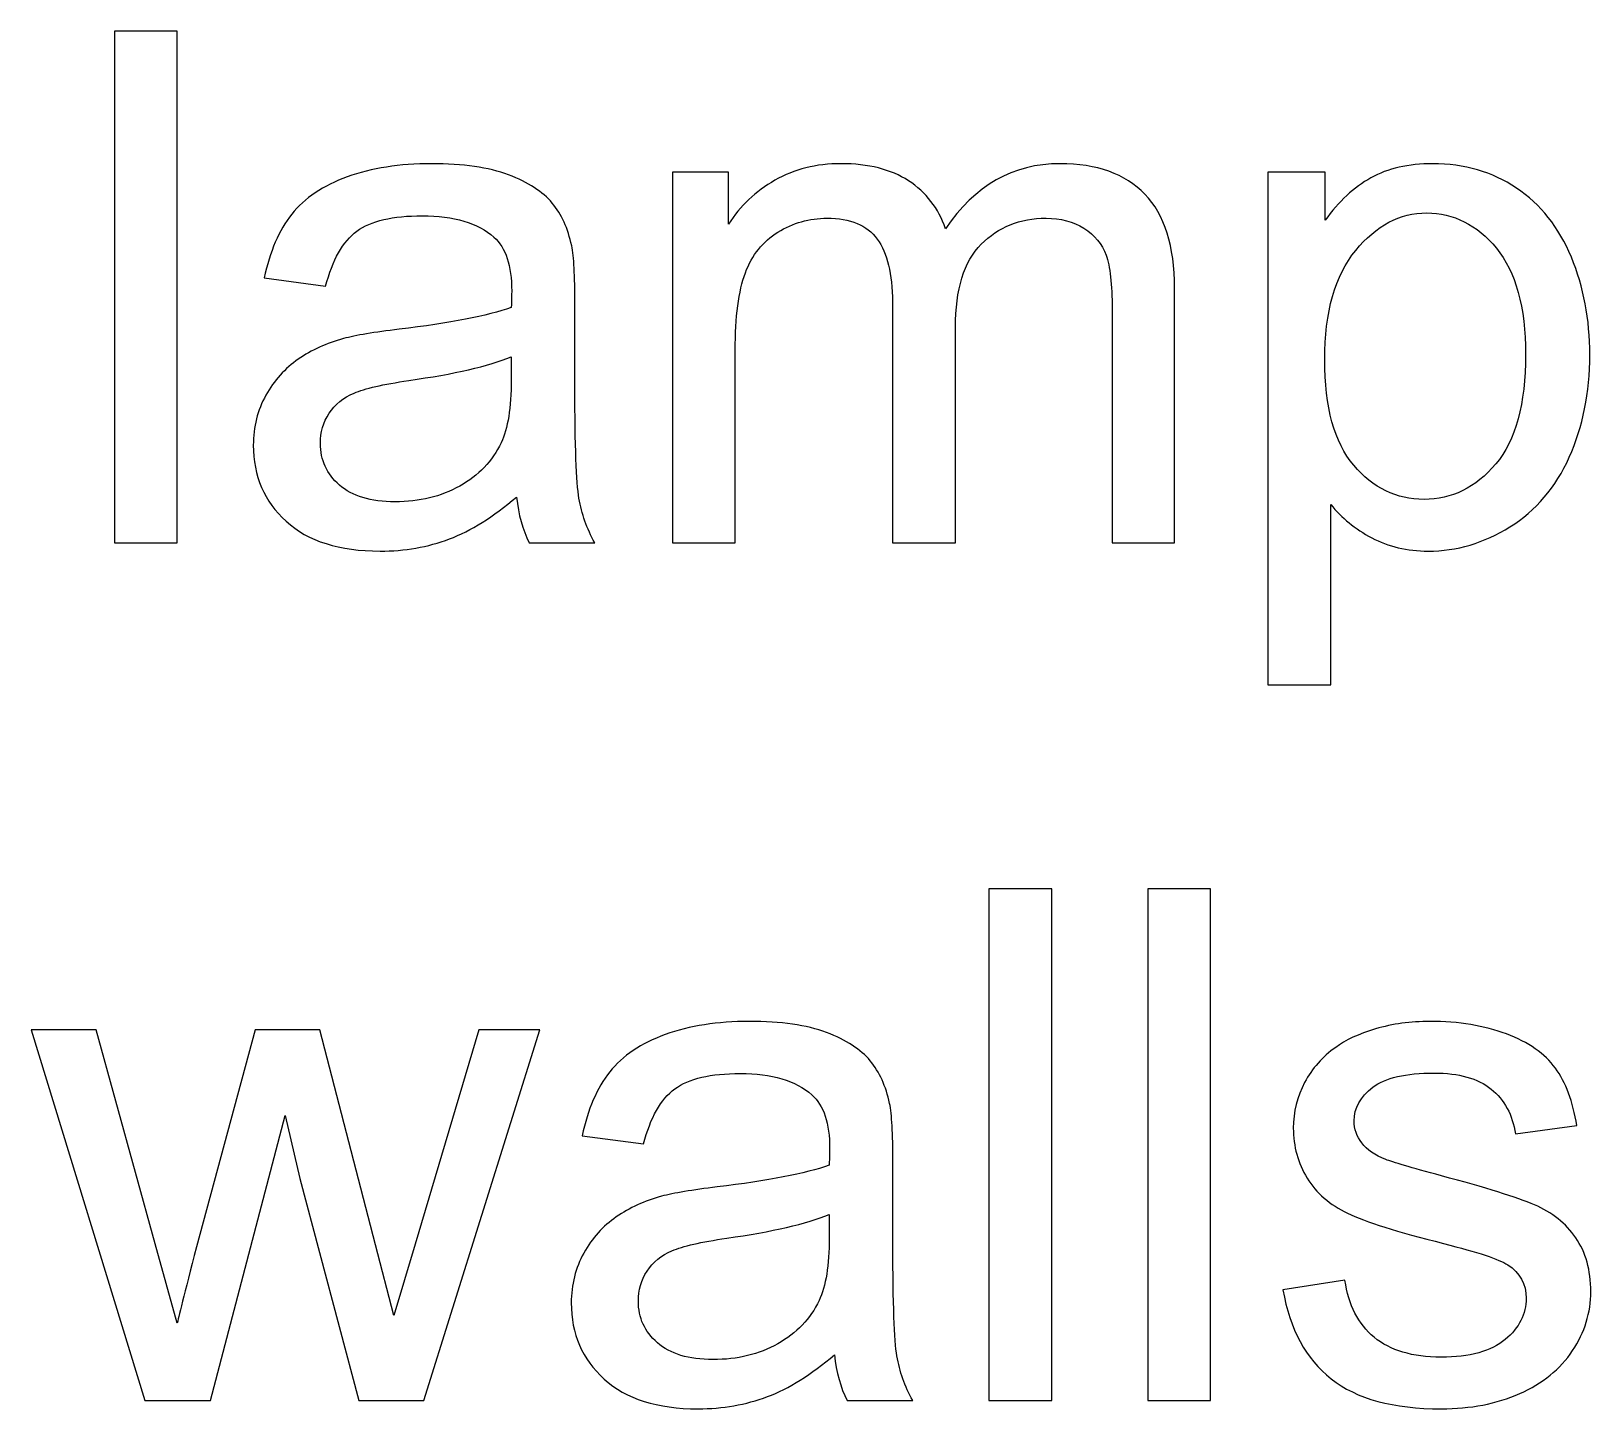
# Model space of a CAD drawing. Header units: centimetres. Extents: x -233 to -82, y 123 to 153.
# Drawn here: x -168.791 to -168.021, y 138.464 to 139.144 of the extents above; entities that cross this region are included whole.
import ezdxf

# ---------------------------------------------------------------- set-up
doc = ezdxf.new("R2010")
doc.units = ezdxf.units.CM
doc.header["$MEASUREMENT"] = 0
doc.layers.add('layer 1', color=7, linetype='Continuous')

msp = doc.modelspace()

# ---------------------------------------------------------------- linework, layer by layer
at = {"layer": 'layer 1'}
for points, knots in [([(-168.7499, 138.8913), (-168.7499, 138.8913), (-168.7499, 139.1438), (-168.7499, 139.1438), (-168.7499, 139.1438), (-168.7499, 139.1438), (-168.7189, 139.1438), (-168.7189, 139.1438), (-168.7189, 139.1438), (-168.7189, 139.1438), (-168.7189, 138.8913), (-168.7189, 138.8913), (-168.7189, 138.8913), (-168.7189, 138.8913), (-168.7499, 138.8913), (-168.7499, 138.8913)], [0, 0, 0, 0, 0.2, 0.2, 0.2, 0.2, 0.4, 0.4, 0.4, 0.4, 0.6, 0.6, 0.6, 0.6, 1, 1, 1, 1]), ([(-168.5515, 138.9139), (-168.563, 138.9041), (-168.574, 138.8972), (-168.5846, 138.8932), (-168.5846, 138.8932), (-168.5953, 138.8892), (-168.6067, 138.8872), (-168.6188, 138.8872), (-168.6188, 138.8872), (-168.6389, 138.8872), (-168.6544, 138.8921), (-168.6652, 138.9019), (-168.6652, 138.9019), (-168.676, 138.9117), (-168.6814, 138.9242), (-168.6814, 138.9395), (-168.6814, 138.9395), (-168.6814, 138.9485), (-168.6793, 138.9567), (-168.6752, 138.9641), (-168.6752, 138.9641), (-168.6711, 138.9715), (-168.6658, 138.9774), (-168.6592, 138.9819), (-168.6592, 138.9819), (-168.6526, 138.9864), (-168.6452, 138.9898), (-168.6369, 138.9921), (-168.6369, 138.9921), (-168.6308, 138.9937), (-168.6217, 138.9952), (-168.6094, 138.9967), (-168.6094, 138.9967), (-168.5843, 138.9997), (-168.5659, 139.0033), (-168.5541, 139.0074), (-168.5541, 139.0074), (-168.554, 139.0117), (-168.5539, 139.0144), (-168.5539, 139.0155), (-168.5539, 139.0155), (-168.5539, 139.0281), (-168.5568, 139.037), (-168.5627, 139.0422), (-168.5627, 139.0422), (-168.5706, 139.0492), (-168.5824, 139.0527), (-168.598, 139.0527), (-168.598, 139.0527), (-168.6126, 139.0527), (-168.6234, 139.0502), (-168.6303, 139.0451), (-168.6303, 139.0451), (-168.6372, 139.04), (-168.6424, 139.0309), (-168.6457, 139.0179), (-168.6457, 139.0179), (-168.6457, 139.0179), (-168.676, 139.022), (-168.676, 139.022), (-168.676, 139.022), (-168.6733, 139.035), (-168.6687, 139.0455), (-168.6624, 139.0535), (-168.6624, 139.0535), (-168.6561, 139.0614), (-168.6469, 139.0676), (-168.635, 139.0719), (-168.635, 139.0719), (-168.6231, 139.0762), (-168.6092, 139.0784), (-168.5935, 139.0784), (-168.5935, 139.0784), (-168.5779, 139.0784), (-168.5652, 139.0766), (-168.5554, 139.0729), (-168.5554, 139.0729), (-168.5457, 139.0692), (-168.5385, 139.0645), (-168.5339, 139.059), (-168.5339, 139.059), (-168.5293, 139.0534), (-168.5261, 139.0464), (-168.5243, 139.0379), (-168.5243, 139.0379), (-168.5232, 139.0326), (-168.5227, 139.0231), (-168.5227, 139.0093), (-168.5227, 139.0093), (-168.5227, 139.0093), (-168.5227, 138.968), (-168.5227, 138.968), (-168.5227, 138.968), (-168.5227, 138.9391), (-168.522, 138.9209), (-168.5207, 138.9133), (-168.5207, 138.9133), (-168.5194, 138.9056), (-168.5168, 138.8983), (-168.5129, 138.8913), (-168.5129, 138.8913), (-168.5129, 138.8913), (-168.5453, 138.8913), (-168.5453, 138.8913), (-168.5453, 138.8913), (-168.5485, 138.8977), (-168.5506, 138.9052), (-168.5515, 138.9139)], [0, 0, 0, 0, 0.035714, 0.035714, 0.035714, 0.035714, 0.071429, 0.071429, 0.071429, 0.071429, 0.107143, 0.107143, 0.107143, 0.107143, 0.142857, 0.142857, 0.142857, 0.142857, 0.178571, 0.178571, 0.178571, 0.178571, 0.214286, 0.214286, 0.214286, 0.214286, 0.25, 0.25, 0.25, 0.25, 0.285714, 0.285714, 0.285714, 0.285714, 0.321429, 0.321429, 0.321429, 0.321429, 0.357143, 0.357143, 0.357143, 0.357143, 0.392857, 0.392857, 0.392857, 0.392857, 0.428571, 0.428571, 0.428571, 0.428571, 0.464286, 0.464286, 0.464286, 0.464286, 0.5, 0.5, 0.5, 0.5, 0.535714, 0.535714, 0.535714, 0.535714, 0.571429, 0.571429, 0.571429, 0.571429, 0.607143, 0.607143, 0.607143, 0.607143, 0.642857, 0.642857, 0.642857, 0.642857, 0.678571, 0.678571, 0.678571, 0.678571, 0.714286, 0.714286, 0.714286, 0.714286, 0.75, 0.75, 0.75, 0.75, 0.785714, 0.785714, 0.785714, 0.785714, 0.821429, 0.821429, 0.821429, 0.821429, 0.857143, 0.857143, 0.857143, 0.857143, 0.892857, 0.892857, 0.892857, 0.892857, 0.928571, 0.928571, 0.928571, 0.928571, 1, 1, 1, 1]), ([(-168.4746, 138.8913), (-168.4746, 138.8913), (-168.4746, 139.0742), (-168.4746, 139.0742), (-168.4746, 139.0742), (-168.4746, 139.0742), (-168.4469, 139.0742), (-168.4469, 139.0742), (-168.4469, 139.0742), (-168.4469, 139.0742), (-168.4469, 139.0486), (-168.4469, 139.0486), (-168.4469, 139.0486), (-168.4412, 139.0575), (-168.4335, 139.0647), (-168.424, 139.0702), (-168.424, 139.0702), (-168.4145, 139.0757), (-168.4036, 139.0784), (-168.3914, 139.0784), (-168.3914, 139.0784), (-168.3779, 139.0784), (-168.3668, 139.0756), (-168.3581, 139.07), (-168.3581, 139.07), (-168.3494, 139.0643), (-168.3433, 139.0564), (-168.3398, 139.0463), (-168.3398, 139.0463), (-168.3253, 139.0677), (-168.3065, 139.0784), (-168.2833, 139.0784), (-168.2833, 139.0784), (-168.2652, 139.0784), (-168.2512, 139.0734), (-168.2414, 139.0633), (-168.2414, 139.0633), (-168.2317, 139.0532), (-168.2268, 139.0378), (-168.2268, 139.0169), (-168.2268, 139.0169), (-168.2268, 139.0169), (-168.2268, 138.8913), (-168.2268, 138.8913), (-168.2268, 138.8913), (-168.2268, 138.8913), (-168.2576, 138.8913), (-168.2576, 138.8913), (-168.2576, 138.8913), (-168.2576, 138.8913), (-168.2576, 139.0065), (-168.2576, 139.0065), (-168.2576, 139.0065), (-168.2576, 139.0189), (-168.2586, 139.0278), (-168.2606, 139.0333), (-168.2606, 139.0333), (-168.2626, 139.0388), (-168.2662, 139.0432), (-168.2715, 139.0465), (-168.2715, 139.0465), (-168.2768, 139.0498), (-168.2831, 139.0515), (-168.2902, 139.0515), (-168.2902, 139.0515), (-168.3031, 139.0515), (-168.3137, 139.0472), (-168.3222, 139.0387), (-168.3222, 139.0387), (-168.3307, 139.0301), (-168.3349, 139.0164), (-168.3349, 138.9976), (-168.3349, 138.9976), (-168.3349, 138.9976), (-168.3349, 138.8913), (-168.3349, 138.8913), (-168.3349, 138.8913), (-168.3349, 138.8913), (-168.366, 138.8913), (-168.366, 138.8913), (-168.366, 138.8913), (-168.366, 138.8913), (-168.366, 139.0102), (-168.366, 139.0102), (-168.366, 139.0102), (-168.366, 139.0239), (-168.3685, 139.0343), (-168.3735, 139.0412), (-168.3735, 139.0412), (-168.3786, 139.0481), (-168.3868, 139.0515), (-168.3983, 139.0515), (-168.3983, 139.0515), (-168.407, 139.0515), (-168.4151, 139.0492), (-168.4225, 139.0446), (-168.4225, 139.0446), (-168.4299, 139.04), (-168.4353, 139.0333), (-168.4386, 139.0245), (-168.4386, 139.0245), (-168.4419, 139.0156), (-168.4436, 139.0029), (-168.4436, 138.9862), (-168.4436, 138.9862), (-168.4436, 138.9862), (-168.4436, 138.8913), (-168.4436, 138.8913), (-168.4436, 138.8913), (-168.4436, 138.8913), (-168.4746, 138.8913), (-168.4746, 138.8913)], [0, 0, 0, 0, 0.034483, 0.034483, 0.034483, 0.034483, 0.068966, 0.068966, 0.068966, 0.068966, 0.103448, 0.103448, 0.103448, 0.103448, 0.137931, 0.137931, 0.137931, 0.137931, 0.172414, 0.172414, 0.172414, 0.172414, 0.206897, 0.206897, 0.206897, 0.206897, 0.241379, 0.241379, 0.241379, 0.241379, 0.275862, 0.275862, 0.275862, 0.275862, 0.310345, 0.310345, 0.310345, 0.310345, 0.344828, 0.344828, 0.344828, 0.344828, 0.37931, 0.37931, 0.37931, 0.37931, 0.413793, 0.413793, 0.413793, 0.413793, 0.448276, 0.448276, 0.448276, 0.448276, 0.482759, 0.482759, 0.482759, 0.482759, 0.517241, 0.517241, 0.517241, 0.517241, 0.551724, 0.551724, 0.551724, 0.551724, 0.586207, 0.586207, 0.586207, 0.586207, 0.62069, 0.62069, 0.62069, 0.62069, 0.655172, 0.655172, 0.655172, 0.655172, 0.689655, 0.689655, 0.689655, 0.689655, 0.724138, 0.724138, 0.724138, 0.724138, 0.758621, 0.758621, 0.758621, 0.758621, 0.793103, 0.793103, 0.793103, 0.793103, 0.827586, 0.827586, 0.827586, 0.827586, 0.862069, 0.862069, 0.862069, 0.862069, 0.896552, 0.896552, 0.896552, 0.896552, 0.931034, 0.931034, 0.931034, 0.931034, 1, 1, 1, 1]), ([(-168.1807, 138.8212), (-168.1807, 138.8212), (-168.1807, 139.0742), (-168.1807, 139.0742), (-168.1807, 139.0742), (-168.1807, 139.0742), (-168.1525, 139.0742), (-168.1525, 139.0742), (-168.1525, 139.0742), (-168.1525, 139.0742), (-168.1525, 139.0505), (-168.1525, 139.0505), (-168.1525, 139.0505), (-168.1458, 139.0598), (-168.1383, 139.0667), (-168.1299, 139.0714), (-168.1299, 139.0714), (-168.1216, 139.0761), (-168.1114, 139.0784), (-168.0994, 139.0784), (-168.0994, 139.0784), (-168.0838, 139.0784), (-168.07, 139.0744), (-168.0581, 139.0664), (-168.0581, 139.0664), (-168.0462, 139.0583), (-168.0371, 139.047), (-168.031, 139.0323), (-168.031, 139.0323), (-168.0249, 139.0176), (-168.0219, 139.0016), (-168.0219, 138.9841), (-168.0219, 138.9841), (-168.0219, 138.9654), (-168.0253, 138.9486), (-168.032, 138.9336), (-168.032, 138.9336), (-168.0387, 138.9186), (-168.0485, 138.9071), (-168.0613, 138.8992), (-168.0613, 138.8992), (-168.0741, 138.8912), (-168.0876, 138.8872), (-168.1017, 138.8872), (-168.1017, 138.8872), (-168.112, 138.8872), (-168.1213, 138.8894), (-168.1295, 138.8938), (-168.1295, 138.8938), (-168.1377, 138.8981), (-168.1444, 138.9036), (-168.1497, 138.9102), (-168.1497, 138.9102), (-168.1497, 138.9102), (-168.1497, 138.8212), (-168.1497, 138.8212), (-168.1497, 138.8212), (-168.1497, 138.8212), (-168.1807, 138.8212), (-168.1807, 138.8212)], [0, 0, 0, 0, 0.0625, 0.0625, 0.0625, 0.0625, 0.125, 0.125, 0.125, 0.125, 0.1875, 0.1875, 0.1875, 0.1875, 0.25, 0.25, 0.25, 0.25, 0.3125, 0.3125, 0.3125, 0.3125, 0.375, 0.375, 0.375, 0.375, 0.4375, 0.4375, 0.4375, 0.4375, 0.5, 0.5, 0.5, 0.5, 0.5625, 0.5625, 0.5625, 0.5625, 0.625, 0.625, 0.625, 0.625, 0.6875, 0.6875, 0.6875, 0.6875, 0.75, 0.75, 0.75, 0.75, 0.8125, 0.8125, 0.8125, 0.8125, 0.875, 0.875, 0.875, 0.875, 1, 1, 1, 1]), ([(-168.1527, 138.9817), (-168.1527, 138.9582), (-168.1479, 138.9408), (-168.1384, 138.9296), (-168.1384, 138.9296), (-168.1289, 138.9183), (-168.1173, 138.9127), (-168.1037, 138.9127), (-168.1037, 138.9127), (-168.09, 138.9127), (-168.0782, 138.9185), (-168.0683, 138.9302), (-168.0683, 138.9302), (-168.0585, 138.9418), (-168.0536, 138.9598), (-168.0536, 138.9843), (-168.0536, 138.9843), (-168.0536, 139.0076), (-168.0584, 139.0251), (-168.068, 139.0367), (-168.068, 139.0367), (-168.0776, 139.0483), (-168.0891, 139.0541), (-168.1024, 139.0541), (-168.1024, 139.0541), (-168.1156, 139.0541), (-168.1273, 139.0479), (-168.1374, 139.0356), (-168.1374, 139.0356), (-168.1476, 139.0232), (-168.1527, 139.0052), (-168.1527, 138.9817)], [0, 0, 0, 0, 0.111111, 0.111111, 0.111111, 0.111111, 0.222222, 0.222222, 0.222222, 0.222222, 0.333333, 0.333333, 0.333333, 0.333333, 0.444444, 0.444444, 0.444444, 0.444444, 0.555556, 0.555556, 0.555556, 0.555556, 0.666667, 0.666667, 0.666667, 0.666667, 0.777778, 0.777778, 0.777778, 0.777778, 1, 1, 1, 1]), ([(-168.5541, 138.9831), (-168.5653, 138.9785), (-168.5822, 138.9746), (-168.6047, 138.9714), (-168.6047, 138.9714), (-168.6174, 138.9695), (-168.6264, 138.9675), (-168.6317, 138.9652), (-168.6317, 138.9652), (-168.637, 138.9629), (-168.6411, 138.9596), (-168.644, 138.9552), (-168.644, 138.9552), (-168.6469, 138.9507), (-168.6483, 138.9458), (-168.6483, 138.9404), (-168.6483, 138.9404), (-168.6483, 138.9321), (-168.6452, 138.9253), (-168.6389, 138.9198), (-168.6389, 138.9198), (-168.6326, 138.9143), (-168.6235, 138.9115), (-168.6114, 138.9115), (-168.6114, 138.9115), (-168.5995, 138.9115), (-168.5888, 138.9141), (-168.5795, 138.9193), (-168.5795, 138.9193), (-168.5702, 138.9245), (-168.5634, 138.9316), (-168.5591, 138.9407), (-168.5591, 138.9407), (-168.5558, 138.9477), (-168.5541, 138.958), (-168.5541, 138.9717), (-168.5541, 138.9717), (-168.5541, 138.9717), (-168.5541, 138.9831), (-168.5541, 138.9831)], [0, 0, 0, 0, 0.090909, 0.090909, 0.090909, 0.090909, 0.181818, 0.181818, 0.181818, 0.181818, 0.272727, 0.272727, 0.272727, 0.272727, 0.363636, 0.363636, 0.363636, 0.363636, 0.454545, 0.454545, 0.454545, 0.454545, 0.545455, 0.545455, 0.545455, 0.545455, 0.636364, 0.636364, 0.636364, 0.636364, 0.727273, 0.727273, 0.727273, 0.727273, 0.818182, 0.818182, 0.818182, 0.818182, 1, 1, 1, 1]), ([(-168.3184, 138.46798), (-168.3184, 138.46798), (-168.3184, 138.72048), (-168.3184, 138.72048), (-168.3184, 138.72048), (-168.3184, 138.72048), (-168.2874, 138.72048), (-168.2874, 138.72048), (-168.2874, 138.72048), (-168.2874, 138.72048), (-168.2874, 138.46798), (-168.2874, 138.46798), (-168.2874, 138.46798), (-168.2874, 138.46798), (-168.3184, 138.46798), (-168.3184, 138.46798)], [0, 0, 0, 0, 0.2, 0.2, 0.2, 0.2, 0.4, 0.4, 0.4, 0.4, 0.6, 0.6, 0.6, 0.6, 1, 1, 1, 1]), ([(-168.24, 138.46798), (-168.24, 138.46798), (-168.24, 138.72048), (-168.24, 138.72048), (-168.24, 138.72048), (-168.24, 138.72048), (-168.209, 138.72048), (-168.209, 138.72048), (-168.209, 138.72048), (-168.209, 138.72048), (-168.209, 138.46798), (-168.209, 138.46798), (-168.209, 138.46798), (-168.209, 138.46798), (-168.24, 138.46798), (-168.24, 138.46798)], [0, 0, 0, 0, 0.2, 0.2, 0.2, 0.2, 0.4, 0.4, 0.4, 0.4, 0.6, 0.6, 0.6, 0.6, 1, 1, 1, 1]), ([(-168.3946, 138.49058), (-168.4061, 138.48078), (-168.4171, 138.47388), (-168.4277, 138.46988), (-168.4277, 138.46988), (-168.4384, 138.46588), (-168.4498, 138.46388), (-168.4619, 138.46388), (-168.4619, 138.46388), (-168.482, 138.46388), (-168.4975, 138.46878), (-168.5083, 138.47858), (-168.5083, 138.47858), (-168.5191, 138.48838), (-168.5245, 138.50088), (-168.5245, 138.51618), (-168.5245, 138.51618), (-168.5245, 138.52518), (-168.5224, 138.53338), (-168.5183, 138.54078), (-168.5183, 138.54078), (-168.5142, 138.54818), (-168.5089, 138.55408), (-168.5023, 138.55858), (-168.5023, 138.55858), (-168.4957, 138.56308), (-168.4883, 138.56648), (-168.48, 138.56878), (-168.48, 138.56878), (-168.4739, 138.57038), (-168.4648, 138.57188), (-168.4525, 138.57338), (-168.4525, 138.57338), (-168.4274, 138.57638), (-168.409, 138.57998), (-168.3972, 138.58408), (-168.3972, 138.58408), (-168.3971, 138.58838), (-168.397, 138.59108), (-168.397, 138.59218), (-168.397, 138.59218), (-168.397, 138.60478), (-168.3999, 138.61368), (-168.4058, 138.61888), (-168.4058, 138.61888), (-168.4137, 138.62588), (-168.4255, 138.62938), (-168.4411, 138.62938), (-168.4411, 138.62938), (-168.4557, 138.62938), (-168.4665, 138.62688), (-168.4734, 138.62178), (-168.4734, 138.62178), (-168.4803, 138.61668), (-168.4855, 138.60758), (-168.4888, 138.59458), (-168.4888, 138.59458), (-168.4888, 138.59458), (-168.5191, 138.59868), (-168.5191, 138.59868), (-168.5191, 138.59868), (-168.5164, 138.61168), (-168.5118, 138.62218), (-168.5055, 138.63018), (-168.5055, 138.63018), (-168.4992, 138.63808), (-168.49, 138.64428), (-168.4781, 138.64858), (-168.4781, 138.64858), (-168.4662, 138.65288), (-168.4523, 138.65508), (-168.4366, 138.65508), (-168.4366, 138.65508), (-168.421, 138.65508), (-168.4083, 138.65328), (-168.3985, 138.64958), (-168.3985, 138.64958), (-168.3888, 138.64588), (-168.3816, 138.64118), (-168.377, 138.63568), (-168.377, 138.63568), (-168.3724, 138.63008), (-168.3692, 138.62308), (-168.3674, 138.61458), (-168.3674, 138.61458), (-168.3663, 138.60928), (-168.3658, 138.59978), (-168.3658, 138.58598), (-168.3658, 138.58598), (-168.3658, 138.58598), (-168.3658, 138.54468), (-168.3658, 138.54468), (-168.3658, 138.54468), (-168.3658, 138.51578), (-168.3651, 138.49758), (-168.3638, 138.48998), (-168.3638, 138.48998), (-168.3625, 138.48228), (-168.3599, 138.47498), (-168.356, 138.46798), (-168.356, 138.46798), (-168.356, 138.46798), (-168.3884, 138.46798), (-168.3884, 138.46798), (-168.3884, 138.46798), (-168.3916, 138.47438), (-168.3937, 138.48188), (-168.3946, 138.49058)], [0, 0, 0, 0, 0.035714, 0.035714, 0.035714, 0.035714, 0.071429, 0.071429, 0.071429, 0.071429, 0.107143, 0.107143, 0.107143, 0.107143, 0.142857, 0.142857, 0.142857, 0.142857, 0.178571, 0.178571, 0.178571, 0.178571, 0.214286, 0.214286, 0.214286, 0.214286, 0.25, 0.25, 0.25, 0.25, 0.285714, 0.285714, 0.285714, 0.285714, 0.321429, 0.321429, 0.321429, 0.321429, 0.357143, 0.357143, 0.357143, 0.357143, 0.392857, 0.392857, 0.392857, 0.392857, 0.428571, 0.428571, 0.428571, 0.428571, 0.464286, 0.464286, 0.464286, 0.464286, 0.5, 0.5, 0.5, 0.5, 0.535714, 0.535714, 0.535714, 0.535714, 0.571429, 0.571429, 0.571429, 0.571429, 0.607143, 0.607143, 0.607143, 0.607143, 0.642857, 0.642857, 0.642857, 0.642857, 0.678571, 0.678571, 0.678571, 0.678571, 0.714286, 0.714286, 0.714286, 0.714286, 0.75, 0.75, 0.75, 0.75, 0.785714, 0.785714, 0.785714, 0.785714, 0.821429, 0.821429, 0.821429, 0.821429, 0.857143, 0.857143, 0.857143, 0.857143, 0.892857, 0.892857, 0.892857, 0.892857, 0.928571, 0.928571, 0.928571, 0.928571, 1, 1, 1, 1]), ([(-168.1733, 138.52258), (-168.1733, 138.52258), (-168.1427, 138.52738), (-168.1427, 138.52738), (-168.1427, 138.52738), (-168.141, 138.51508), (-168.1362, 138.50568), (-168.1283, 138.49918), (-168.1283, 138.49918), (-168.1204, 138.49268), (-168.1094, 138.48938), (-168.0953, 138.48938), (-168.0953, 138.48938), (-168.0811, 138.48938), (-168.0705, 138.49228), (-168.0636, 138.49808), (-168.0636, 138.49808), (-168.0567, 138.50388), (-168.0533, 138.51068), (-168.0533, 138.51848), (-168.0533, 138.51848), (-168.0533, 138.52548), (-168.0563, 138.53098), (-168.0624, 138.53498), (-168.0624, 138.53498), (-168.0667, 138.53768), (-168.0772, 138.54118), (-168.0941, 138.54548), (-168.0941, 138.54548), (-168.1168, 138.55118), (-168.1326, 138.55618), (-168.1414, 138.56038), (-168.1414, 138.56038), (-168.1502, 138.56458), (-168.1569, 138.57038), (-168.1614, 138.57778), (-168.1614, 138.57778), (-168.1659, 138.58518), (-168.1682, 138.59338), (-168.1682, 138.60238), (-168.1682, 138.60238), (-168.1682, 138.61048), (-168.1663, 138.61808), (-168.1626, 138.62498), (-168.1626, 138.62498), (-168.1589, 138.63188), (-168.1538, 138.63768), (-168.1473, 138.64228), (-168.1473, 138.64228), (-168.1425, 138.64588), (-168.1359, 138.64888), (-168.1276, 138.65138), (-168.1276, 138.65138), (-168.1193, 138.65388), (-168.1103, 138.65508), (-168.1008, 138.65508), (-168.1008, 138.65508), (-168.0865, 138.65508), (-168.0739, 138.65298), (-168.063, 138.64888), (-168.063, 138.64888), (-168.0521, 138.64478), (-168.0441, 138.63918), (-168.0389, 138.63208), (-168.0389, 138.63208), (-168.0338, 138.62498), (-168.0302, 138.61558), (-168.0283, 138.60368), (-168.0283, 138.60368), (-168.0283, 138.60368), (-168.0586, 138.59958), (-168.0586, 138.59958), (-168.0586, 138.59958), (-168.06, 138.60898), (-168.064, 138.61638), (-168.0706, 138.62168), (-168.0706, 138.62168), (-168.0772, 138.62698), (-168.0865, 138.62958), (-168.0986, 138.62958), (-168.0986, 138.62958), (-168.1128, 138.62958), (-168.1229, 138.62728), (-168.129, 138.62258), (-168.129, 138.62258), (-168.1351, 138.61788), (-168.1382, 138.61228), (-168.1382, 138.60598), (-168.1382, 138.60598), (-168.1382, 138.60188), (-168.1369, 138.59828), (-168.1344, 138.59508), (-168.1344, 138.59508), (-168.1319, 138.59178), (-168.1279, 138.58898), (-168.1225, 138.58688), (-168.1225, 138.58688), (-168.1194, 138.58568), (-168.1103, 138.58298), (-168.0951, 138.57888), (-168.0951, 138.57888), (-168.0732, 138.57298), (-168.0579, 138.56828), (-168.0492, 138.56458), (-168.0492, 138.56458), (-168.0405, 138.56088), (-168.0337, 138.55538), (-168.0288, 138.54828), (-168.0288, 138.54828), (-168.0239, 138.54118), (-168.0214, 138.53228), (-168.0214, 138.52168), (-168.0214, 138.52168), (-168.0214, 138.51138), (-168.0244, 138.50168), (-168.0304, 138.49258), (-168.0304, 138.49258), (-168.0365, 138.48348), (-168.0452, 138.47638), (-168.0565, 138.47138), (-168.0565, 138.47138), (-168.0679, 138.46638), (-168.0808, 138.46388), (-168.0951, 138.46388), (-168.0951, 138.46388), (-168.1189, 138.46388), (-168.137, 138.46878), (-168.1495, 138.47868), (-168.1495, 138.47868), (-168.162, 138.48858), (-168.1699, 138.50318), (-168.1733, 138.52258)], [0, 0, 0, 0, 0.029412, 0.029412, 0.029412, 0.029412, 0.058824, 0.058824, 0.058824, 0.058824, 0.088235, 0.088235, 0.088235, 0.088235, 0.117647, 0.117647, 0.117647, 0.117647, 0.147059, 0.147059, 0.147059, 0.147059, 0.176471, 0.176471, 0.176471, 0.176471, 0.205882, 0.205882, 0.205882, 0.205882, 0.235294, 0.235294, 0.235294, 0.235294, 0.264706, 0.264706, 0.264706, 0.264706, 0.294118, 0.294118, 0.294118, 0.294118, 0.323529, 0.323529, 0.323529, 0.323529, 0.352941, 0.352941, 0.352941, 0.352941, 0.382353, 0.382353, 0.382353, 0.382353, 0.411765, 0.411765, 0.411765, 0.411765, 0.441176, 0.441176, 0.441176, 0.441176, 0.470588, 0.470588, 0.470588, 0.470588, 0.5, 0.5, 0.5, 0.5, 0.529412, 0.529412, 0.529412, 0.529412, 0.558824, 0.558824, 0.558824, 0.558824, 0.588235, 0.588235, 0.588235, 0.588235, 0.617647, 0.617647, 0.617647, 0.617647, 0.647059, 0.647059, 0.647059, 0.647059, 0.676471, 0.676471, 0.676471, 0.676471, 0.705882, 0.705882, 0.705882, 0.705882, 0.735294, 0.735294, 0.735294, 0.735294, 0.764706, 0.764706, 0.764706, 0.764706, 0.794118, 0.794118, 0.794118, 0.794118, 0.823529, 0.823529, 0.823529, 0.823529, 0.852941, 0.852941, 0.852941, 0.852941, 0.882353, 0.882353, 0.882353, 0.882353, 0.911765, 0.911765, 0.911765, 0.911765, 0.941176, 0.941176, 0.941176, 0.941176, 1, 1, 1, 1]), ([(-168.735, 138.46798), (-168.735, 138.46798), (-168.791, 138.65088), (-168.791, 138.65088), (-168.791, 138.65088), (-168.791, 138.65088), (-168.7589, 138.65088), (-168.7589, 138.65088), (-168.7589, 138.65088), (-168.7589, 138.65088), (-168.7298, 138.54528), (-168.7298, 138.54528), (-168.7298, 138.54528), (-168.7298, 138.54528), (-168.719, 138.50608), (-168.719, 138.50608), (-168.719, 138.50608), (-168.7185, 138.50798), (-168.7154, 138.52058), (-168.7095, 138.54378), (-168.7095, 138.54378), (-168.7095, 138.54378), (-168.6804, 138.65088), (-168.6804, 138.65088), (-168.6804, 138.65088), (-168.6804, 138.65088), (-168.6485, 138.65088), (-168.6485, 138.65088), (-168.6485, 138.65088), (-168.6485, 138.65088), (-168.6211, 138.54478), (-168.6211, 138.54478), (-168.6211, 138.54478), (-168.6211, 138.54478), (-168.612, 138.50988), (-168.612, 138.50988), (-168.612, 138.50988), (-168.612, 138.50988), (-168.6015, 138.54518), (-168.6015, 138.54518), (-168.6015, 138.54518), (-168.6015, 138.54518), (-168.5701, 138.65088), (-168.5701, 138.65088), (-168.5701, 138.65088), (-168.5701, 138.65088), (-168.54, 138.65088), (-168.54, 138.65088), (-168.54, 138.65088), (-168.54, 138.65088), (-168.5972, 138.46798), (-168.5972, 138.46798), (-168.5972, 138.46798), (-168.5972, 138.46798), (-168.6294, 138.46798), (-168.6294, 138.46798), (-168.6294, 138.46798), (-168.6294, 138.46798), (-168.6585, 138.57758), (-168.6585, 138.57758), (-168.6585, 138.57758), (-168.6585, 138.57758), (-168.6656, 138.60868), (-168.6656, 138.60868), (-168.6656, 138.60868), (-168.6656, 138.60868), (-168.7026, 138.46798), (-168.7026, 138.46798), (-168.7026, 138.46798), (-168.7026, 138.46798), (-168.735, 138.46798), (-168.735, 138.46798)], [0, 0, 0, 0, 0.052632, 0.052632, 0.052632, 0.052632, 0.105263, 0.105263, 0.105263, 0.105263, 0.157895, 0.157895, 0.157895, 0.157895, 0.210526, 0.210526, 0.210526, 0.210526, 0.263158, 0.263158, 0.263158, 0.263158, 0.315789, 0.315789, 0.315789, 0.315789, 0.368421, 0.368421, 0.368421, 0.368421, 0.421053, 0.421053, 0.421053, 0.421053, 0.473684, 0.473684, 0.473684, 0.473684, 0.526316, 0.526316, 0.526316, 0.526316, 0.578947, 0.578947, 0.578947, 0.578947, 0.631579, 0.631579, 0.631579, 0.631579, 0.684211, 0.684211, 0.684211, 0.684211, 0.736842, 0.736842, 0.736842, 0.736842, 0.789474, 0.789474, 0.789474, 0.789474, 0.842105, 0.842105, 0.842105, 0.842105, 0.894737, 0.894737, 0.894737, 0.894737, 1, 1, 1, 1]), ([(-168.3972, 138.55978), (-168.4084, 138.55518), (-168.4253, 138.55128), (-168.4478, 138.54808), (-168.4478, 138.54808), (-168.4605, 138.54618), (-168.4695, 138.54418), (-168.4748, 138.54188), (-168.4748, 138.54188), (-168.4801, 138.53958), (-168.4842, 138.53628), (-168.4871, 138.53188), (-168.4871, 138.53188), (-168.49, 138.52738), (-168.4914, 138.52248), (-168.4914, 138.51708), (-168.4914, 138.51708), (-168.4914, 138.50878), (-168.4883, 138.50198), (-168.482, 138.49648), (-168.482, 138.49648), (-168.4757, 138.49098), (-168.4666, 138.48818), (-168.4545, 138.48818), (-168.4545, 138.48818), (-168.4426, 138.48818), (-168.4319, 138.49078), (-168.4226, 138.49598), (-168.4226, 138.49598), (-168.4133, 138.50118), (-168.4065, 138.50828), (-168.4022, 138.51738), (-168.4022, 138.51738), (-168.3989, 138.52438), (-168.3972, 138.53468), (-168.3972, 138.54838), (-168.3972, 138.54838), (-168.3972, 138.54838), (-168.3972, 138.55978), (-168.3972, 138.55978)], [0, 0, 0, 0, 0.090909, 0.090909, 0.090909, 0.090909, 0.181818, 0.181818, 0.181818, 0.181818, 0.272727, 0.272727, 0.272727, 0.272727, 0.363636, 0.363636, 0.363636, 0.363636, 0.454545, 0.454545, 0.454545, 0.454545, 0.545455, 0.545455, 0.545455, 0.545455, 0.636364, 0.636364, 0.636364, 0.636364, 0.727273, 0.727273, 0.727273, 0.727273, 0.818182, 0.818182, 0.818182, 0.818182, 1, 1, 1, 1])]:
    msp.add_open_spline(points, degree=3, knots=knots, dxfattribs=at)

doc.saveas('drawing.dxf')
